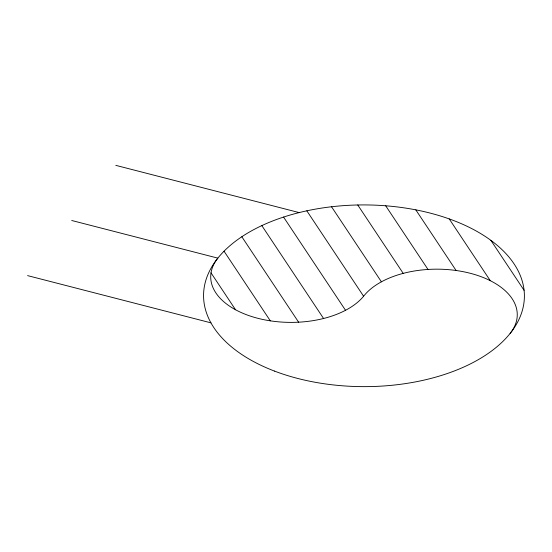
<?xml version="1.0" encoding="UTF-8"?>
<svg xmlns="http://www.w3.org/2000/svg" width="552" height="552" viewBox="0 0 552 552"><rect width="100%" height="100%" fill="white"/><g stroke="black" fill="none" stroke-linecap="round" stroke-linejoin="round"><path stroke-width="0.83" d="M115.81 165.358L299.163 212.589M71.705 220.489L217.847 258.136A80.206 45.43 0.1 0 0 257.832 318.304A80.206 45.43 0.1 0 0 363.982 295.782A80.206 45.43 0.1 0 1 470.131 273.254A80.206 45.43 0.1 0 1 510.124 333.422M27.6 275.62L210.954 322.851M490.873 240.341L524.089 290.317M449.224 218.909L490.279 280.678M415.801 209.85L456.104 270.494M385.689 205.779L428.007 269.452M357.751 204.978L403.208 273.378M331.524 206.758L381.411 281.817M306.815 210.816L363.602 296.251M283.562 217.067L345.524 310.293M261.827 225.602L323.569 318.49M241.824 236.739L298.618 322.189M224.036 251.208L270.314 320.843M211.016 272.86L235.545 309.762M274.51 371.089A160.418 90.859 0.1 0 0 524.027 302.151A160.418 90.859 0.1 0 0 293.416 214.1A160.418 90.859 0.1 0 0 274.51 371.089"/></g></svg>
